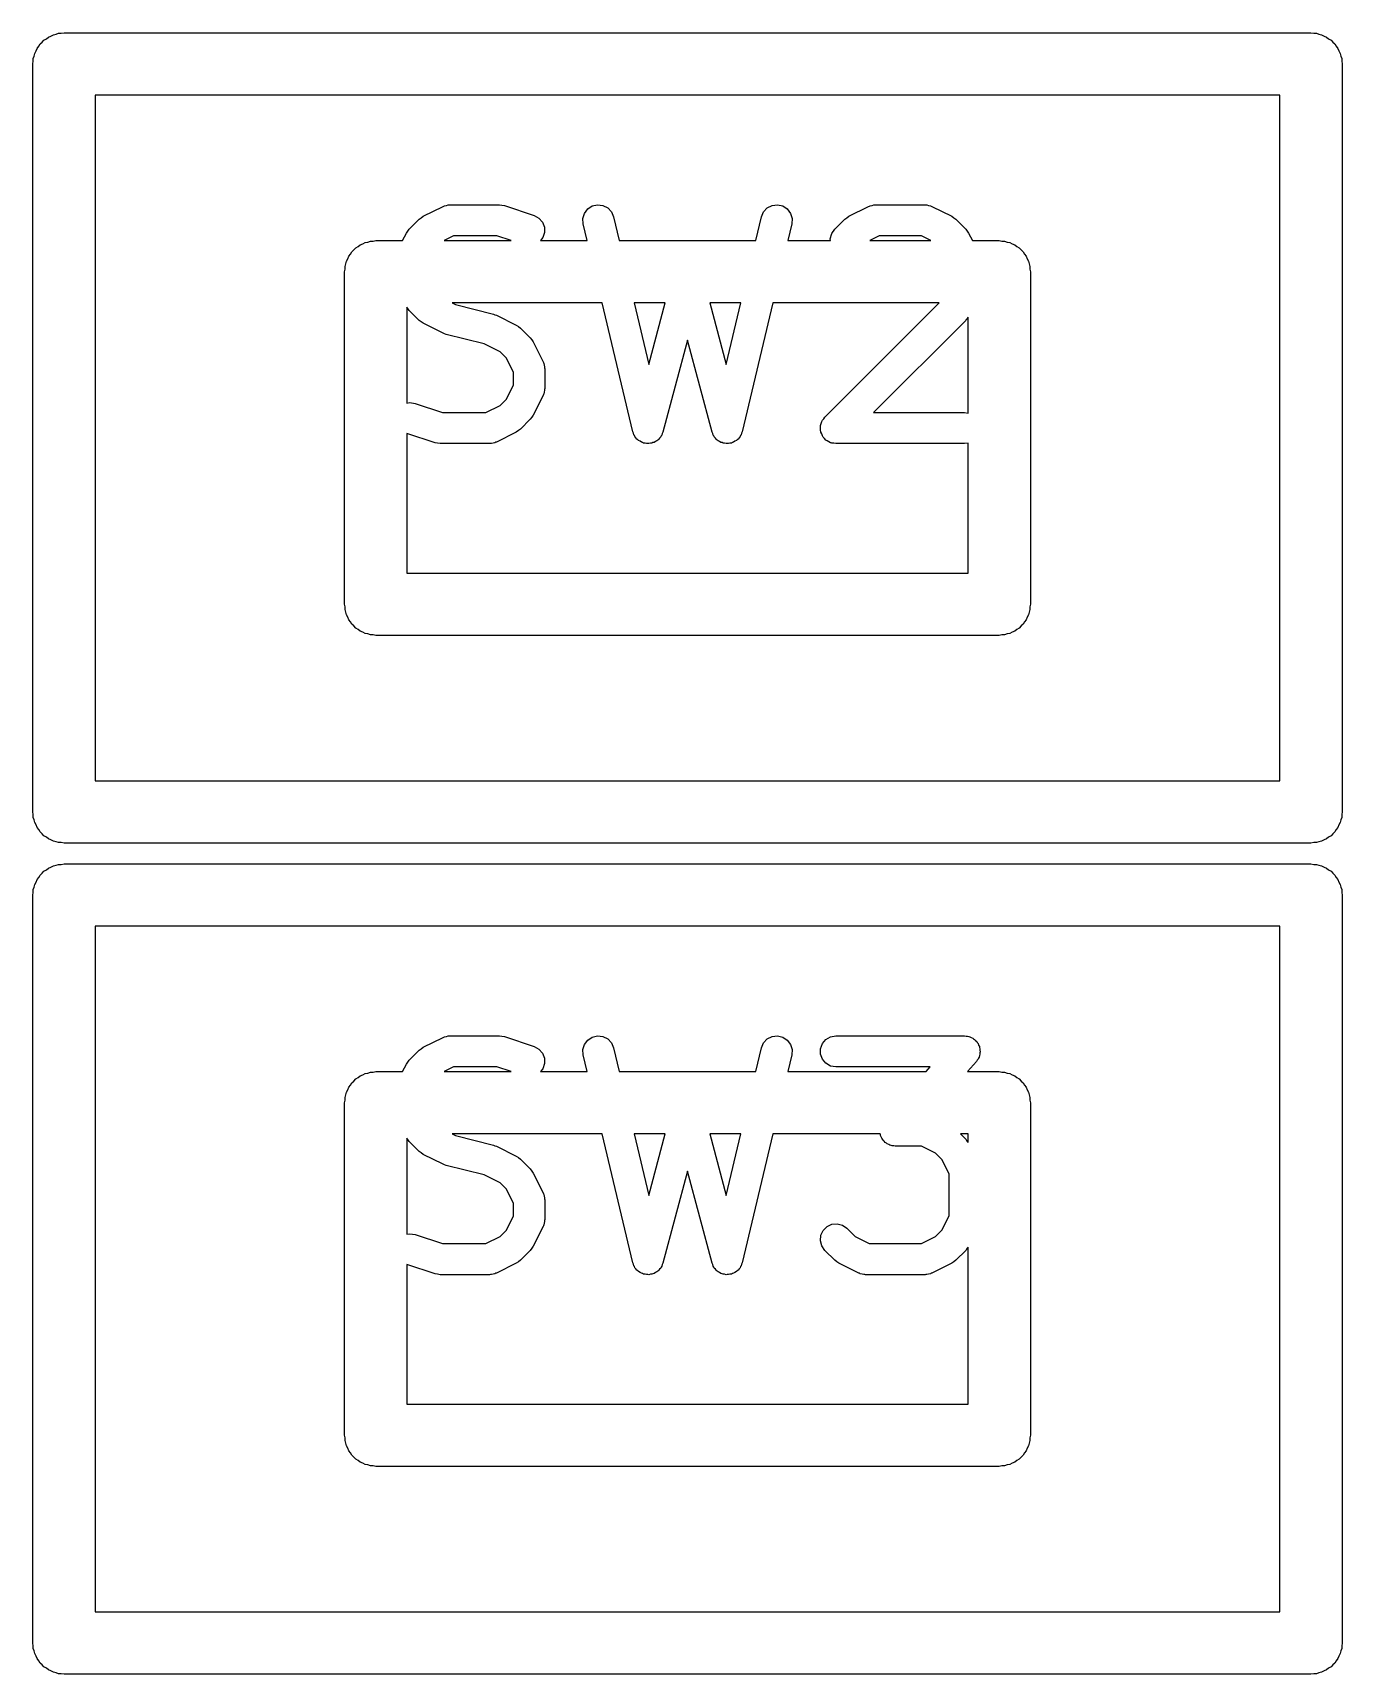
# Model space of a CAD drawing. Extents: x -2.2 to 89.1, y -78.6 to 9.2.
# Drawn here: x 1.35 to 7.65, y -50.95 to -43.05 of the extents above; entities that cross this region are included whole.
import ezdxf

# ---------------------------------------------------------------- set-up
doc = ezdxf.new("R2010")
doc.units = 0
doc.header["$MEASUREMENT"] = 0
doc.layers.add('BLACK', color=7, linetype='CONTINUOUS')

msp = doc.modelspace()

# ---------------------------------------------------------------- linework, layer by layer
at = {"layer": 'Black'}
for p, q in [((1.46162, -43.0568), (1.47395, -43.0523)), ((1.47395, -43.0523), (1.48707, -43.0523)), ((1.48707, -43.0523), (1.5, -43.05)), ((1.5, -43.05), (7.5, -43.05)), ((7.5, -43.05), (7.51293, -43.0523)), ((7.51293, -43.0523), (7.52605, -43.0523)), ((7.52605, -43.0523), (7.53838, -43.0568)), ((1.36561, -43.1373), (1.3701, -43.125)), ((1.3701, -43.125), (1.37853, -43.1149)), ((1.37853, -43.1149), (1.38509, -43.1036)), ((1.38509, -43.1036), (1.39515, -43.0951)), ((1.39515, -43.0951), (1.40358, -43.0851)), ((1.40358, -43.0851), (1.41495, -43.0785)), ((1.41495, -43.0785), (1.425, -43.0701)), ((1.425, -43.0701), (1.43733, -43.0656)), ((1.43733, -43.0656), (1.4487, -43.059)), ((1.4487, -43.059), (1.46162, -43.0568)), ((7.53838, -43.0568), (7.5513, -43.059)), ((7.5513, -43.059), (7.56267, -43.0656)), ((7.56267, -43.0656), (7.575, -43.0701)), ((7.575, -43.0701), (7.58505, -43.0785)), ((7.58505, -43.0785), (7.59642, -43.0851)), ((7.59642, -43.0851), (7.60485, -43.0951)), ((7.60485, -43.0951), (7.61491, -43.1036)), ((7.61491, -43.1036), (7.62147, -43.1149)), ((7.62147, -43.1149), (7.6299, -43.125)), ((7.6299, -43.125), (7.63439, -43.1373)), ((1.35, -43.2), (1.35228, -43.1871)), ((1.35, -46.8), (1.35, -43.2)), ((1.35228, -43.174), (1.35677, -43.1616)), ((1.35228, -43.1871), (1.35228, -43.174)), ((1.35677, -43.1616), (1.35905, -43.1487)), ((1.35905, -43.1487), (1.36561, -43.1373)), ((7.63439, -43.1373), (7.64095, -43.1487)), ((7.64095, -43.1487), (7.64323, -43.1616)), ((7.64323, -43.1616), (7.64772, -43.174)), ((7.64772, -43.174), (7.64772, -43.1871)), ((7.64772, -43.1871), (7.65, -43.2)), ((7.65, -43.2), (7.65, -46.8)), ((1.65, -43.35), (1.65, -46.65)), ((7.35, -43.35), (1.65, -43.35)), ((7.35, -46.65), (7.35, -43.35)), ((3.22836, -43.9329), (3.3236, -43.8853)), ((3.3236, -43.8853), (3.32775, -43.8841)), ((3.32775, -43.8841), (3.33149, -43.8819)), ((3.33149, -43.8819), (3.34015, -43.8804)), ((3.34015, -43.8804), (3.34857, -43.8779)), ((3.34857, -43.8779), (3.35288, -43.8781)), ((3.35288, -43.8781), (3.35714, -43.8774)), ((3.35714, -43.8774), (3.59524, -43.8774)), ((3.59524, -43.8774), (3.60708, -43.8795)), ((3.60708, -43.8795), (3.61896, -43.8812)), ((3.61896, -43.8812), (3.76181, -43.9288)), ((3.99693, -43.9438), (4.00437, -43.9188)), ((4.00437, -43.9188), (4.0199, -43.8979)), ((4.0199, -43.8979), (4.04165, -43.8835)), ((4.04165, -43.8835), (4.06699, -43.8775)), ((4.06699, -43.8775), (4.09286, -43.8805)), ((4.09286, -43.8805), (4.11615, -43.8922)), ((4.11615, -43.8922), (4.13405, -43.9111)), ((4.13405, -43.9111), (4.14439, -43.935)), ((4.85561, -43.935), (4.86595, -43.9111)), ((4.86595, -43.9111), (4.88385, -43.8922)), ((4.88385, -43.8922), (4.90714, -43.8805)), ((4.90714, -43.8805), (4.93301, -43.8775)), ((4.93301, -43.8775), (4.95835, -43.8835)), ((4.95835, -43.8835), (4.9801, -43.8979)), ((4.9801, -43.8979), (4.99563, -43.9188)), ((4.99563, -43.9188), (5.00307, -43.9438)), ((5.27598, -43.9329), (5.37122, -43.8853)), ((5.37122, -43.8853), (5.37536, -43.8841)), ((5.37536, -43.8841), (5.37911, -43.8819)), ((5.37911, -43.8819), (5.38777, -43.8804)), ((5.38777, -43.8804), (5.39619, -43.8779)), ((5.39619, -43.8779), (5.4005, -43.8781)), ((5.4005, -43.8781), (5.40476, -43.8774)), ((5.40476, -43.8774), (5.64286, -43.8774)), ((5.64286, -43.8774), (5.64712, -43.8781)), ((5.64712, -43.8781), (5.65143, -43.8779)), ((5.65143, -43.8779), (5.65985, -43.8804)), ((5.65985, -43.8804), (5.66851, -43.8819)), ((5.66851, -43.8819), (5.67226, -43.8841)), ((5.67226, -43.8841), (5.6764, -43.8853)), ((5.6764, -43.8853), (5.77164, -43.9329)), ((3.15437, -44.0044), (3.16125, -43.9946)), ((3.16125, -43.9946), (3.20887, -43.947)), ((3.20887, -43.947), (3.21871, -43.9401)), ((3.21871, -43.9401), (3.22836, -43.9329)), ((3.76181, -43.9288), (3.78472, -43.9413)), ((3.78472, -43.9413), (3.802, -43.9607)), ((3.802, -43.9607), (3.81157, -43.985)), ((3.81157, -43.985), (3.81228, -44.011)), ((3.99847, -43.9698), (3.99693, -43.9438)), ((4.01757, -44.05), (3.99847, -43.9698)), ((4.14439, -43.935), (4.17177, -44.05)), ((4.82823, -44.05), (4.85561, -43.935)), ((5.00153, -43.9698), (4.98243, -44.05)), ((5.00307, -43.9438), (5.00153, -43.9698)), ((5.19393, -44.0159), (5.20887, -43.9946)), ((5.20887, -43.9946), (5.25649, -43.947)), ((5.25649, -43.947), (5.26633, -43.9401)), ((5.26633, -43.9401), (5.27598, -43.9329)), ((5.77164, -43.9329), (5.7813, -43.9401)), ((5.7813, -43.9401), (5.79113, -43.947)), ((5.79113, -43.947), (5.83875, -43.9946)), ((5.83875, -43.9946), (5.84563, -44.0044)), ((2.90358, -44.0851), (2.91495, -44.0785)), ((2.91495, -44.0785), (2.925, -44.0701)), ((2.925, -44.0701), (2.93733, -44.0656)), ((2.93733, -44.0656), (2.9487, -44.059)), ((2.9487, -44.059), (2.96162, -44.0568)), ((2.96162, -44.0568), (2.97395, -44.0523)), ((2.97395, -44.0523), (2.98707, -44.0523)), ((2.98707, -44.0523), (3, -44.05)), ((3, -44.05), (3.12924, -44.05)), ((3.12924, -44.05), (3.1472, -44.0141)), ((3.1472, -44.0141), (3.15437, -44.0044)), ((3.37485, -44.0274), (3.32961, -44.05)), ((3.32961, -44.05), (3.65092, -44.05)), ((3.58307, -44.0274), (3.37485, -44.0274)), ((3.65092, -44.05), (3.58307, -44.0274)), ((3.80405, -44.0357), (3.79271, -44.05)), ((3.79271, -44.05), (4.01757, -44.05)), ((3.81228, -44.011), (3.80405, -44.0357)), ((4.17177, -44.05), (4.82823, -44.05)), ((4.98243, -44.05), (5.18797, -44.05)), ((5.18719, -44.0411), (5.19393, -44.0159)), ((5.18797, -44.05), (5.18719, -44.0411)), ((5.42247, -44.0274), (5.37723, -44.05)), ((5.37723, -44.05), (5.67039, -44.05)), ((5.62515, -44.0274), (5.42247, -44.0274)), ((5.67039, -44.05), (5.62515, -44.0274)), ((5.84563, -44.0044), (5.8528, -44.0141)), ((5.8528, -44.0141), (5.87076, -44.05)), ((5.87076, -44.05), (6, -44.05)), ((6, -44.05), (6.01293, -44.0523)), ((6.01293, -44.0523), (6.02605, -44.0523)), ((6.02605, -44.0523), (6.03838, -44.0568)), ((6.03838, -44.0568), (6.0513, -44.059)), ((6.0513, -44.059), (6.06267, -44.0656)), ((6.06267, -44.0656), (6.075, -44.0701)), ((6.075, -44.0701), (6.08505, -44.0785)), ((6.08505, -44.0785), (6.09642, -44.0851)), ((2.85677, -44.1616), (2.85905, -44.1487)), ((2.85905, -44.1487), (2.86561, -44.1373)), ((2.86561, -44.1373), (2.8701, -44.125)), ((2.8701, -44.125), (2.87853, -44.1149)), ((2.87853, -44.1149), (2.88509, -44.1036)), ((2.88509, -44.1036), (2.89515, -44.0951)), ((2.89515, -44.0951), (2.90358, -44.0851)), ((6.09642, -44.0851), (6.10485, -44.0951)), ((6.10485, -44.0951), (6.11491, -44.1036)), ((6.11491, -44.1036), (6.12147, -44.1149)), ((6.12147, -44.1149), (6.1299, -44.125)), ((6.1299, -44.125), (6.13439, -44.1373)), ((6.13439, -44.1373), (6.14095, -44.1487)), ((6.14095, -44.1487), (6.14323, -44.1616)), ((2.85, -44.2), (2.85228, -44.1871)), ((2.85, -45.8), (2.85, -44.2)), ((2.85228, -44.174), (2.85677, -44.1616)), ((2.85228, -44.1871), (2.85228, -44.174)), ((6.14323, -44.1616), (6.14772, -44.174)), ((6.14772, -44.174), (6.14772, -44.1871)), ((6.14772, -44.1871), (6.15, -44.2)), ((6.15, -44.2), (6.15, -45.8)), ((3.15437, -44.3765), (3.15, -44.3706)), ((3.15, -44.3706), (3.15, -44.8328)), ((3.16125, -44.3864), (3.15437, -44.3765)), ((3.20887, -44.434), (3.16125, -44.3864)), ((4.089, -44.35), (3.36771, -44.35)), ((3.36771, -44.35), (3.38332, -44.3578)), ((3.38332, -44.3578), (3.56581, -44.4034)), ((4.23656, -44.9698), (4.089, -44.35)), ((4.2432, -44.35), (4.31364, -44.6459)), ((4.39254, -44.35), (4.2432, -44.35)), ((4.31364, -44.6459), (4.39254, -44.35)), ((4.60746, -44.35), (4.68636, -44.6459)), ((4.7568, -44.35), (4.60746, -44.35)), ((4.68636, -44.6459), (4.7568, -44.35)), ((4.911, -44.35), (4.76344, -44.9698)), ((5.7106, -44.35), (4.911, -44.35)), ((5.16125, -44.8993), (5.7106, -44.35)), ((3.21871, -44.4409), (3.20887, -44.434)), ((3.22836, -44.448), (3.21871, -44.4409)), ((3.3236, -44.4957), (3.22836, -44.448)), ((3.56581, -44.4034), (3.5733, -44.4068)), ((3.5733, -44.4068), (3.58116, -44.4091)), ((3.58116, -44.4091), (3.6764, -44.4567)), ((3.6764, -44.4567), (3.68606, -44.4639)), ((3.68606, -44.4639), (3.69589, -44.4708)), ((3.69589, -44.4708), (3.74351, -44.5184)), ((5.83875, -44.434), (5.39535, -44.8774)), ((5.84123, -44.4304), (5.83875, -44.434)), ((5.84446, -44.4276), (5.84123, -44.4304)), ((5.84864, -44.4199), (5.84446, -44.4276)), ((5.85, -44.4179), (5.84864, -44.4199)), ((5.85, -44.8803), (5.85, -44.4179)), ((3.33146, -44.498), (3.3236, -44.4957)), ((3.33895, -44.5013), (3.33146, -44.498)), ((3.52144, -44.547), (3.33895, -44.5013)), ((3.59843, -44.5854), (3.52144, -44.547)), ((3.74351, -44.5184), (3.75039, -44.5282)), ((3.75039, -44.5282), (3.75756, -44.5379)), ((3.75756, -44.5379), (3.80518, -44.6331)), ((4.5, -44.5292), (4.38199, -44.9717)), ((4.61801, -44.9717), (4.5, -44.5292)), ((3.62884, -44.6159), (3.59843, -44.5854)), ((3.6631, -44.6844), (3.62884, -44.6159)), ((3.80518, -44.6331), (3.80641, -44.6373)), ((3.6631, -44.7442), (3.6631, -44.6844)), ((3.80641, -44.6373), (3.80857, -44.641)), ((3.80857, -44.641), (3.8101, -44.6497)), ((3.8101, -44.6497), (3.8126, -44.6581)), ((3.8126, -44.6581), (3.81234, -44.6624)), ((3.81234, -44.6624), (3.8131, -44.6667)), ((3.8131, -44.6667), (3.8131, -44.7619)), ((3.62884, -44.8127), (3.6631, -44.7442)), ((3.80641, -44.7913), (3.80518, -44.7954)), ((3.80857, -44.7876), (3.80641, -44.7913)), ((3.8101, -44.7789), (3.80857, -44.7876)), ((3.8126, -44.7705), (3.8101, -44.7789)), ((3.8131, -44.7619), (3.81234, -44.7662)), ((3.81234, -44.7662), (3.8126, -44.7705)), ((3.15, -44.8328), (3.16462, -44.8298)), ((3.16462, -44.8298), (3.19038, -44.8336)), ((3.19038, -44.8336), (3.32169, -44.8774)), ((3.52991, -44.8774), (3.59843, -44.8431)), ((3.59843, -44.8431), (3.62884, -44.8127)), ((3.80518, -44.7954), (3.75756, -44.8907)), ((3.32169, -44.8774), (3.52991, -44.8774)), ((3.74351, -44.9102), (3.69589, -44.9578)), ((3.75039, -44.9003), (3.74351, -44.9102)), ((3.75756, -44.8907), (3.75039, -44.9003)), ((5.13957, -44.9458), (5.14042, -44.9427)), ((5.14042, -44.9556), (5.13957, -44.9458)), ((5.14042, -44.9394), (5.14378, -44.9301)), ((5.14042, -44.9427), (5.14042, -44.9394)), ((5.14378, -44.9301), (5.14631, -44.9207)), ((5.14631, -44.9207), (5.1482, -44.918)), ((5.1482, -44.918), (5.14933, -44.9149)), ((5.14933, -44.9149), (5.15563, -44.9074)), ((5.15563, -44.9074), (5.16125, -44.8993)), ((5.39535, -44.8774), (5.83333, -44.8774)), ((5.83333, -44.8774), (5.85, -44.8803)), ((3.28581, -45.0235), (3.15, -44.9783)), ((3.15, -44.9783), (3.15, -45.65)), ((3.29769, -45.0253), (3.28581, -45.0235)), ((3.30952, -45.0274), (3.29769, -45.0253)), ((3.54762, -45.0274), (3.30952, -45.0274)), ((3.55188, -45.0266), (3.54762, -45.0274)), ((3.55619, -45.0269), (3.55188, -45.0266)), ((3.56461, -45.0244), (3.55619, -45.0269)), ((3.57327, -45.0229), (3.56461, -45.0244)), ((3.57702, -45.0207), (3.57327, -45.0229)), ((3.58116, -45.0195), (3.57702, -45.0207)), ((3.6764, -44.9718), (3.58116, -45.0195)), ((3.68606, -44.9647), (3.6764, -44.9718)), ((3.69589, -44.9578), (3.68606, -44.9647)), ((4.2396, -44.9768), (4.23656, -44.9698)), ((4.24159, -44.9842), (4.2396, -44.9768)), ((4.24473, -44.9886), (4.24159, -44.9842)), ((4.2469, -44.9937), (4.24473, -44.9886)), ((4.25216, -44.9992), (4.2469, -44.9937)), ((4.25655, -45.0055), (4.25216, -44.9992)), ((4.26104, -45.0086), (4.25655, -45.0055)), ((4.2648, -45.0126), (4.26104, -45.0086)), ((4.27163, -45.016), (4.2648, -45.0126)), ((4.27791, -45.0204), (4.27163, -45.016)), ((4.2832, -45.0218), (4.27791, -45.0204)), ((4.28809, -45.0243), (4.2832, -45.0218)), ((4.29569, -45.0251), (4.28809, -45.0243)), ((4.30308, -45.0271), (4.29569, -45.0251)), ((4.30853, -45.0266), (4.30308, -45.0271)), ((4.31396, -45.0272), (4.30853, -45.0266)), ((4.32141, -45.0255), (4.31396, -45.0272)), ((4.32902, -45.0248), (4.32141, -45.0255)), ((4.33397, -45.0225), (4.32902, -45.0248)), ((4.3393, -45.0212), (4.33397, -45.0225)), ((4.34569, -45.017), (4.3393, -45.0212)), ((4.35262, -45.0138), (4.34569, -45.017)), ((4.35648, -45.0099), (4.35262, -45.0138)), ((4.36105, -45.0069), (4.35648, -45.0099)), ((4.36561, -45.0007), (4.36105, -45.0069)), ((4.37101, -44.9953), (4.36561, -45.0007)), ((4.37332, -44.9904), (4.37101, -44.9953)), ((4.37658, -44.986), (4.37332, -44.9904)), ((4.37877, -44.9786), (4.37658, -44.986)), ((4.38199, -44.9717), (4.37877, -44.9786)), ((4.62123, -44.9786), (4.61801, -44.9717)), ((4.62342, -44.986), (4.62123, -44.9786)), ((4.62668, -44.9904), (4.62342, -44.986)), ((4.62899, -44.9953), (4.62668, -44.9904)), ((4.63439, -45.0007), (4.62899, -44.9953)), ((4.63895, -45.0069), (4.63439, -45.0007)), ((4.64352, -45.0099), (4.63895, -45.0069)), ((4.64739, -45.0138), (4.64352, -45.0099)), ((4.65431, -45.017), (4.64739, -45.0138)), ((4.6607, -45.0212), (4.65431, -45.017)), ((4.66602, -45.0225), (4.6607, -45.0212)), ((4.67098, -45.0248), (4.66602, -45.0225)), ((4.6786, -45.0255), (4.67098, -45.0248)), ((4.68604, -45.0272), (4.6786, -45.0255)), ((4.69147, -45.0266), (4.68604, -45.0272)), ((4.69692, -45.0271), (4.69147, -45.0266)), ((4.70432, -45.0251), (4.69692, -45.0271)), ((4.71191, -45.0243), (4.70432, -45.0251)), ((4.7168, -45.0218), (4.71191, -45.0243)), ((4.72209, -45.0204), (4.7168, -45.0218)), ((4.72837, -45.016), (4.72209, -45.0204)), ((4.7352, -45.0126), (4.72837, -45.016)), ((4.73895, -45.0086), (4.7352, -45.0126)), ((4.74345, -45.0055), (4.73895, -45.0086)), ((4.74784, -44.9992), (4.74345, -45.0055)), ((4.7531, -44.9937), (4.74784, -44.9992)), ((4.75527, -44.9886), (4.7531, -44.9937)), ((4.75841, -44.9842), (4.75527, -44.9886)), ((4.7604, -44.9768), (4.75841, -44.9842)), ((4.76344, -44.9698), (4.7604, -44.9768)), ((5.14042, -44.9654), (5.14042, -44.9556)), ((5.14155, -44.9685), (5.14042, -44.9654)), ((5.14184, -44.9718), (5.14155, -44.9685)), ((5.14598, -44.9807), (5.14184, -44.9718)), ((5.14933, -44.9899), (5.14598, -44.9807)), ((5.15145, -44.9924), (5.14933, -44.9899)), ((5.15285, -44.9954), (5.15145, -44.9924)), ((5.15978, -45.0023), (5.15285, -44.9954)), ((5.16608, -45.0098), (5.15978, -45.0023)), ((5.16893, -45.0115), (5.16608, -45.0098)), ((5.17127, -45.0138), (5.16893, -45.0115)), ((5.18015, -45.018), (5.17127, -45.0138)), ((5.18863, -45.0229), (5.18015, -45.018)), ((5.19188, -45.0234), (5.18863, -45.0229)), ((5.19487, -45.0248), (5.19188, -45.0234)), ((5.20464, -45.0257), (5.19487, -45.0248)), ((5.21429, -45.0274), (5.20464, -45.0257)), ((5.83333, -45.0274), (5.21429, -45.0274)), ((5.85, -45.0244), (5.83333, -45.0274)), ((5.85, -45.65), (5.85, -45.0244)), ((3.15, -45.65), (5.85, -45.65)), ((2.85228, -45.8129), (2.85, -45.8)), ((2.85228, -45.826), (2.85228, -45.8129)), ((6.15, -45.8), (6.14772, -45.8129)), ((6.14772, -45.8129), (6.14772, -45.826)), ((2.85677, -45.8384), (2.85228, -45.826)), ((2.85905, -45.8513), (2.85677, -45.8384)), ((2.86561, -45.8627), (2.85905, -45.8513)), ((2.8701, -45.875), (2.86561, -45.8627)), ((2.87853, -45.8851), (2.8701, -45.875)), ((2.88509, -45.8964), (2.87853, -45.8851)), ((2.89515, -45.9049), (2.88509, -45.8964)), ((6.11491, -45.8964), (6.10485, -45.9049)), ((6.12147, -45.8851), (6.11491, -45.8964)), ((6.1299, -45.875), (6.12147, -45.8851)), ((6.13439, -45.8627), (6.1299, -45.875)), ((6.14095, -45.8513), (6.13439, -45.8627)), ((6.14323, -45.8384), (6.14095, -45.8513)), ((6.14772, -45.826), (6.14323, -45.8384)), ((2.90358, -45.9149), (2.89515, -45.9049)), ((2.91495, -45.9215), (2.90358, -45.9149)), ((2.925, -45.9299), (2.91495, -45.9215)), ((2.93733, -45.9344), (2.925, -45.9299)), ((2.9487, -45.941), (2.93733, -45.9344)), ((2.96162, -45.9432), (2.9487, -45.941)), ((2.97395, -45.9477), (2.96162, -45.9432)), ((2.98707, -45.9477), (2.97395, -45.9477)), ((3, -45.95), (2.98707, -45.9477)), ((6, -45.95), (3, -45.95)), ((6.01293, -45.9477), (6, -45.95)), ((6.02605, -45.9477), (6.01293, -45.9477)), ((6.03838, -45.9432), (6.02605, -45.9477)), ((6.0513, -45.941), (6.03838, -45.9432)), ((6.06267, -45.9344), (6.0513, -45.941)), ((6.075, -45.9299), (6.06267, -45.9344)), ((6.08505, -45.9215), (6.075, -45.9299)), ((6.09642, -45.9149), (6.08505, -45.9215)), ((6.10485, -45.9049), (6.09642, -45.9149)), ((1.65, -46.65), (7.35, -46.65)), ((1.35228, -46.8129), (1.35, -46.8)), ((1.35228, -46.826), (1.35228, -46.8129)), ((1.35677, -46.8384), (1.35228, -46.826)), ((1.35905, -46.8513), (1.35677, -46.8384)), ((7.64323, -46.8384), (7.64095, -46.8513)), ((7.64772, -46.826), (7.64323, -46.8384)), ((7.65, -46.8), (7.64772, -46.8129)), ((7.64772, -46.8129), (7.64772, -46.826)), ((1.36561, -46.8627), (1.35905, -46.8513)), ((1.3701, -46.875), (1.36561, -46.8627)), ((1.37853, -46.8851), (1.3701, -46.875)), ((1.38509, -46.8964), (1.37853, -46.8851)), ((1.39515, -46.9049), (1.38509, -46.8964)), ((1.40358, -46.9149), (1.39515, -46.9049)), ((1.41495, -46.9215), (1.40358, -46.9149)), ((1.425, -46.9299), (1.41495, -46.9215)), ((7.58505, -46.9215), (7.575, -46.9299)), ((7.59642, -46.9149), (7.58505, -46.9215)), ((7.60485, -46.9049), (7.59642, -46.9149)), ((7.61491, -46.8964), (7.60485, -46.9049)), ((7.62147, -46.8851), (7.61491, -46.8964)), ((7.6299, -46.875), (7.62147, -46.8851)), ((7.63439, -46.8627), (7.6299, -46.875)), ((7.64095, -46.8513), (7.63439, -46.8627)), ((1.43733, -46.9344), (1.425, -46.9299)), ((1.4487, -46.941), (1.43733, -46.9344)), ((1.46162, -46.9432), (1.4487, -46.941)), ((1.47395, -46.9477), (1.46162, -46.9432)), ((1.48707, -46.9477), (1.47395, -46.9477)), ((1.5, -46.95), (1.48707, -46.9477)), ((7.5, -46.95), (1.5, -46.95)), ((7.51293, -46.9477), (7.5, -46.95)), ((7.52605, -46.9477), (7.51293, -46.9477)), ((7.53838, -46.9432), (7.52605, -46.9477)), ((7.5513, -46.941), (7.53838, -46.9432)), ((7.56267, -46.9344), (7.5513, -46.941)), ((7.575, -46.9299), (7.56267, -46.9344)), ((1.40358, -47.0851), (1.41495, -47.0785)), ((1.41495, -47.0785), (1.425, -47.0701)), ((1.425, -47.0701), (1.43733, -47.0656)), ((1.43733, -47.0656), (1.4487, -47.059)), ((1.4487, -47.059), (1.46162, -47.0568)), ((1.46162, -47.0568), (1.47395, -47.0523)), ((1.47395, -47.0523), (1.48707, -47.0523)), ((1.48707, -47.0523), (1.5, -47.05)), ((1.5, -47.05), (7.5, -47.05)), ((7.5, -47.05), (7.51293, -47.0523)), ((7.51293, -47.0523), (7.52605, -47.0523)), ((7.52605, -47.0523), (7.53838, -47.0568)), ((7.53838, -47.0568), (7.5513, -47.059)), ((7.5513, -47.059), (7.56267, -47.0656)), ((7.56267, -47.0656), (7.575, -47.0701)), ((7.575, -47.0701), (7.58505, -47.0785)), ((7.58505, -47.0785), (7.59642, -47.0851)), ((1.35228, -47.174), (1.35677, -47.1616)), ((1.35677, -47.1616), (1.35905, -47.1487)), ((1.35905, -47.1487), (1.36561, -47.1373)), ((1.36561, -47.1373), (1.3701, -47.125)), ((1.3701, -47.125), (1.37853, -47.1149)), ((1.37853, -47.1149), (1.38509, -47.1036)), ((1.38509, -47.1036), (1.39515, -47.0951)), ((1.39515, -47.0951), (1.40358, -47.0851)), ((7.59642, -47.0851), (7.60485, -47.0951)), ((7.60485, -47.0951), (7.61491, -47.1036)), ((7.61491, -47.1036), (7.62147, -47.1149)), ((7.62147, -47.1149), (7.6299, -47.125)), ((7.6299, -47.125), (7.63439, -47.1373)), ((7.63439, -47.1373), (7.64095, -47.1487)), ((7.64095, -47.1487), (7.64323, -47.1616)), ((7.64323, -47.1616), (7.64772, -47.174)), ((1.35, -47.2), (1.35228, -47.1871)), ((1.35, -50.8), (1.35, -47.2)), ((1.35228, -47.1871), (1.35228, -47.174)), ((7.64772, -47.174), (7.64772, -47.1871)), ((7.64772, -47.1871), (7.65, -47.2)), ((7.65, -47.2), (7.65, -50.8)), ((1.65, -47.35), (1.65, -50.65)), ((7.35, -47.35), (1.65, -47.35)), ((7.35, -50.65), (7.35, -47.35)), ((3.16125, -47.9946), (3.20887, -47.947)), ((3.20887, -47.947), (3.21871, -47.9401)), ((3.21871, -47.9401), (3.22836, -47.9329)), ((3.22836, -47.9329), (3.3236, -47.8853)), ((3.3236, -47.8853), (3.32775, -47.8841)), ((3.32775, -47.8841), (3.33149, -47.8819)), ((3.33149, -47.8819), (3.34015, -47.8804)), ((3.34015, -47.8804), (3.34857, -47.8779)), ((3.34857, -47.8779), (3.35288, -47.8781)), ((3.35288, -47.8781), (3.35714, -47.8774)), ((3.35714, -47.8774), (3.59524, -47.8774)), ((3.59524, -47.8774), (3.60708, -47.8795)), ((3.60708, -47.8795), (3.61896, -47.8812)), ((3.61896, -47.8812), (3.76181, -47.9288)), ((3.76181, -47.9288), (3.78472, -47.9413)), ((3.78472, -47.9413), (3.802, -47.9607)), ((3.99693, -47.9437), (4.00437, -47.9188)), ((3.99847, -47.9698), (3.99693, -47.9437)), ((4.00437, -47.9188), (4.0199, -47.8979)), ((4.0199, -47.8979), (4.04165, -47.8835)), ((4.04165, -47.8835), (4.06699, -47.8775)), ((4.06699, -47.8775), (4.09286, -47.8805)), ((4.09286, -47.8805), (4.11615, -47.8922)), ((4.11615, -47.8922), (4.13405, -47.9111)), ((4.13405, -47.9111), (4.14439, -47.935)), ((4.14439, -47.935), (4.17177, -48.05)), ((4.82823, -48.05), (4.85561, -47.935)), ((4.85561, -47.935), (4.86595, -47.9111)), ((4.86595, -47.9111), (4.88385, -47.8922)), ((4.88385, -47.8922), (4.90714, -47.8805)), ((4.90714, -47.8805), (4.93301, -47.8775)), ((4.93301, -47.8775), (4.95835, -47.8835)), ((4.95835, -47.8835), (4.9801, -47.8979)), ((4.9801, -47.8979), (4.99563, -47.9188)), ((4.99563, -47.9188), (5.00307, -47.9437)), ((5.00307, -47.9437), (5.00153, -47.9698)), ((5.14042, -47.9394), (5.14933, -47.9149)), ((5.14042, -47.9654), (5.14042, -47.9394)), ((5.14933, -47.9149), (5.16608, -47.8949)), ((5.16608, -47.8949), (5.18863, -47.8819)), ((5.18863, -47.8819), (5.21429, -47.8774)), ((5.21429, -47.8774), (5.83333, -47.8774)), ((5.83333, -47.8774), (5.84055, -47.8787)), ((5.84055, -47.8787), (5.84788, -47.8788)), ((5.84788, -47.8788), (5.85329, -47.8809)), ((5.85329, -47.8809), (5.85899, -47.8819)), ((5.85899, -47.8819), (5.86533, -47.8856)), ((5.86533, -47.8856), (5.87217, -47.8882)), ((5.87217, -47.8882), (5.87653, -47.892)), ((5.87653, -47.892), (5.88154, -47.8949)), ((5.88154, -47.8949), (5.88625, -47.9005)), ((5.88625, -47.9005), (5.89177, -47.9054)), ((5.89177, -47.9054), (5.89457, -47.9104)), ((5.89457, -47.9104), (5.89829, -47.9149)), ((5.89829, -47.9149), (5.90079, -47.9218)), ((5.90079, -47.9218), (5.90433, -47.9282)), ((5.90433, -47.9282), (5.90521, -47.9339)), ((5.90521, -47.9339), (5.90719, -47.9394)), ((5.90719, -47.9394), (5.90719, -47.9467)), ((5.90719, -47.9467), (5.90832, -47.9539)), ((3.12924, -48.05), (3.1472, -48.0141)), ((3.1472, -48.0141), (3.15437, -48.0044)), ((3.15437, -48.0044), (3.16125, -47.9946)), ((3.37485, -48.0274), (3.32961, -48.05)), ((3.58307, -48.0274), (3.37485, -48.0274)), ((3.65092, -48.05), (3.58307, -48.0274)), ((3.802, -47.9607), (3.81157, -47.985)), ((3.81228, -48.011), (3.80405, -48.0357)), ((3.81157, -47.985), (3.81228, -48.011)), ((4.01757, -48.05), (3.99847, -47.9698)), ((5.00153, -47.9698), (4.98243, -48.05)), ((5.14933, -47.9899), (5.14042, -47.9654)), ((5.16608, -48.0098), (5.14933, -47.9899)), ((5.18863, -48.0229), (5.16608, -48.0098)), ((5.21429, -48.0274), (5.18863, -48.0229)), ((5.66805, -48.0274), (5.21429, -48.0274)), ((5.64826, -48.05), (5.66805, -48.0274)), ((5.88978, -48.0018), (5.84757, -48.05)), ((5.89357, -47.9955), (5.88978, -48.0018)), ((5.89829, -47.9899), (5.89357, -47.9955)), ((5.90027, -47.9844), (5.89829, -47.9899)), ((5.90327, -47.9795), (5.90027, -47.9844)), ((5.90469, -47.9723), (5.90327, -47.9795)), ((5.90719, -47.9654), (5.90469, -47.9723)), ((5.90832, -47.9539), (5.90719, -47.9596)), ((5.90719, -47.9596), (5.90719, -47.9654)), ((2.87853, -48.1149), (2.88509, -48.1036)), ((2.88509, -48.1036), (2.89515, -48.0951)), ((2.89515, -48.0951), (2.90358, -48.0851)), ((2.90358, -48.0851), (2.91495, -48.0785)), ((2.91495, -48.0785), (2.925, -48.0701)), ((2.925, -48.0701), (2.93733, -48.0656)), ((2.93733, -48.0656), (2.9487, -48.059)), ((2.9487, -48.059), (2.96162, -48.0568)), ((2.96162, -48.0568), (2.97395, -48.0523)), ((2.97395, -48.0523), (2.98707, -48.0523)), ((2.98707, -48.0523), (3, -48.05)), ((3, -48.05), (3.12924, -48.05)), ((3.32961, -48.05), (3.65092, -48.05)), ((3.80405, -48.0357), (3.79271, -48.05)), ((3.79271, -48.05), (4.01757, -48.05)), ((4.17177, -48.05), (4.82823, -48.05)), ((4.98243, -48.05), (5.64826, -48.05)), ((5.84757, -48.05), (6, -48.05)), ((6, -48.05), (6.01293, -48.0523)), ((6.01293, -48.0523), (6.02605, -48.0523)), ((6.02605, -48.0523), (6.03838, -48.0568)), ((6.03838, -48.0568), (6.0513, -48.059)), ((6.0513, -48.059), (6.06267, -48.0656)), ((6.06267, -48.0656), (6.075, -48.0701)), ((6.075, -48.0701), (6.08505, -48.0785)), ((6.08505, -48.0785), (6.09642, -48.0851)), ((6.09642, -48.0851), (6.10485, -48.0951)), ((6.10485, -48.0951), (6.11491, -48.1036)), ((6.11491, -48.1036), (6.12147, -48.1149)), ((2.85, -48.2), (2.85228, -48.1871)), ((2.85228, -48.174), (2.85677, -48.1616)), ((2.85228, -48.1871), (2.85228, -48.174)), ((2.85677, -48.1616), (2.85905, -48.1487)), ((2.85905, -48.1487), (2.86561, -48.1373)), ((2.86561, -48.1373), (2.8701, -48.125)), ((2.8701, -48.125), (2.87853, -48.1149)), ((6.12147, -48.1149), (6.1299, -48.125)), ((6.1299, -48.125), (6.13439, -48.1373)), ((6.13439, -48.1373), (6.14095, -48.1487)), ((6.14095, -48.1487), (6.14323, -48.1616)), ((6.14323, -48.1616), (6.14772, -48.174)), ((6.14772, -48.174), (6.14772, -48.1871)), ((6.14772, -48.1871), (6.15, -48.2)), ((2.85, -49.8), (2.85, -48.2)), ((6.15, -48.2), (6.15, -49.8)), ((3.15437, -48.3765), (3.15, -48.3706)), ((3.15, -48.3706), (3.15, -48.8328)), ((3.16125, -48.3864), (3.15437, -48.3765)), ((3.20887, -48.434), (3.16125, -48.3864)), ((4.089, -48.35), (3.36771, -48.35)), ((3.36771, -48.35), (3.38332, -48.3578)), ((3.38332, -48.3578), (3.56581, -48.4034)), ((3.56581, -48.4034), (3.5733, -48.4068)), ((3.5733, -48.4068), (3.58116, -48.4091)), ((3.58116, -48.4091), (3.6764, -48.4567)), ((4.23656, -48.9698), (4.089, -48.35)), ((4.2432, -48.35), (4.31364, -48.6459)), ((4.39254, -48.35), (4.2432, -48.35)), ((4.31364, -48.6459), (4.39254, -48.35)), ((4.60746, -48.35), (4.68636, -48.6459)), ((4.7568, -48.35), (4.60746, -48.35)), ((4.68636, -48.6459), (4.7568, -48.35)), ((4.911, -48.35), (4.76344, -48.9698)), ((5.42746, -48.35), (4.911, -48.35)), ((5.42812, -48.3518), (5.42746, -48.35)), ((5.42901, -48.3575), (5.42812, -48.3518)), ((5.43254, -48.3639), (5.42901, -48.3575)), ((5.43505, -48.3708), (5.43254, -48.3639)), ((5.43877, -48.3753), (5.43505, -48.3708)), ((5.44156, -48.3803), (5.43877, -48.3753)), ((5.44708, -48.3852), (5.44156, -48.3803)), ((5.45179, -48.3908), (5.44708, -48.3852)), ((5.45681, -48.3937), (5.45179, -48.3908)), ((5.46116, -48.3975), (5.45681, -48.3937)), ((5.468, -48.4001), (5.46116, -48.3975)), ((5.47435, -48.4038), (5.468, -48.4001)), ((5.48005, -48.4048), (5.47435, -48.4038)), ((5.48545, -48.4069), (5.48005, -48.4048)), ((5.49278, -48.4071), (5.48545, -48.4069)), ((5.5, -48.4083), (5.49278, -48.4071)), ((5.62515, -48.4083), (5.5, -48.4083)), ((5.69367, -48.4426), (5.62515, -48.4083)), ((5.81321, -48.35), (5.83875, -48.3755)), ((5.85, -48.35), (5.81321, -48.35)), ((5.83875, -48.3755), (5.84563, -48.3854)), ((5.84563, -48.3854), (5.85, -48.3913)), ((5.85, -48.3913), (5.85, -48.35)), ((3.21871, -48.4409), (3.20887, -48.434)), ((3.22836, -48.448), (3.21871, -48.4409)), ((3.3236, -48.4957), (3.22836, -48.448)), ((3.33146, -48.498), (3.3236, -48.4957)), ((3.33895, -48.5013), (3.33146, -48.498)), ((3.52144, -48.547), (3.33895, -48.5013)), ((3.6764, -48.4567), (3.68606, -48.4639)), ((3.68606, -48.4639), (3.69589, -48.4708)), ((3.69589, -48.4708), (3.74351, -48.5184)), ((5.72408, -48.473), (5.69367, -48.4426)), ((5.75833, -48.5415), (5.72408, -48.473)), ((3.59843, -48.5854), (3.52144, -48.547)), ((3.74351, -48.5184), (3.75039, -48.5282)), ((3.75039, -48.5282), (3.75756, -48.5379)), ((3.75756, -48.5379), (3.80518, -48.6331)), ((4.5, -48.5292), (4.38199, -48.9717)), ((4.61801, -48.9717), (4.5, -48.5292)), ((5.75833, -48.7442), (5.75833, -48.5415)), ((3.62884, -48.6159), (3.59843, -48.5854)), ((3.6631, -48.6844), (3.62884, -48.6159)), ((3.80518, -48.6331), (3.80641, -48.6373)), ((3.80641, -48.6373), (3.80857, -48.641)), ((3.80857, -48.641), (3.8101, -48.6497)), ((3.8101, -48.6497), (3.8126, -48.6581)), ((3.8126, -48.6581), (3.81234, -48.6624)), ((3.81234, -48.6624), (3.8131, -48.6667)), ((3.6631, -48.7442), (3.6631, -48.6844)), ((3.8131, -48.6667), (3.8131, -48.7619)), ((3.59843, -48.8431), (3.62884, -48.8127)), ((3.62884, -48.8127), (3.6631, -48.7442)), ((3.80518, -48.7954), (3.75756, -48.8907)), ((3.80641, -48.7913), (3.80518, -48.7954)), ((3.80857, -48.7876), (3.80641, -48.7913)), ((3.8101, -48.7789), (3.80857, -48.7876)), ((3.8126, -48.7705), (3.8101, -48.7789)), ((3.8131, -48.7619), (3.81234, -48.7662)), ((3.81234, -48.7662), (3.8126, -48.7705)), ((5.14184, -48.8377), (5.15285, -48.8141)), ((5.15285, -48.8141), (5.17127, -48.7957)), ((5.17127, -48.7957), (5.19487, -48.7847)), ((5.19487, -48.7847), (5.22082, -48.7824)), ((5.22082, -48.7824), (5.24598, -48.7892)), ((5.24598, -48.7892), (5.26732, -48.8041)), ((5.26732, -48.8041), (5.30633, -48.8431)), ((5.69367, -48.8431), (5.72408, -48.8127)), ((5.72408, -48.8127), (5.75833, -48.7442)), ((3.15, -48.8328), (3.16462, -48.8298)), ((3.16462, -48.8298), (3.19038, -48.8336)), ((3.19038, -48.8336), (3.32169, -48.8774)), ((3.32169, -48.8774), (3.52991, -48.8774)), ((3.52991, -48.8774), (3.59843, -48.8431)), ((3.75039, -48.9003), (3.74351, -48.9102)), ((3.75756, -48.8907), (3.75039, -48.9003)), ((5.13957, -48.8637), (5.14184, -48.8377)), ((5.14631, -48.8888), (5.13957, -48.8637)), ((5.16125, -48.9102), (5.14631, -48.8888)), ((5.30633, -48.8431), (5.37485, -48.8774)), ((5.37485, -48.8774), (5.62515, -48.8774)), ((5.62515, -48.8774), (5.69367, -48.8431)), ((5.84563, -48.9003), (5.83875, -48.9102)), ((5.85, -48.8945), (5.84563, -48.9003)), ((5.85, -49.65), (5.85, -48.8945)), ((3.28581, -49.0235), (3.15, -48.9783)), ((3.15, -48.9783), (3.15, -49.65)), ((3.6764, -48.9718), (3.58116, -49.0195)), ((3.68606, -48.9647), (3.6764, -48.9718)), ((3.69589, -48.9578), (3.68606, -48.9647)), ((3.74351, -48.9102), (3.69589, -48.9578)), ((4.2396, -48.9768), (4.23656, -48.9698)), ((4.24159, -48.9842), (4.2396, -48.9768)), ((4.37877, -48.9786), (4.37658, -48.986)), ((4.38199, -48.9717), (4.37877, -48.9786)), ((4.62123, -48.9786), (4.61801, -48.9717)), ((4.62342, -48.986), (4.62123, -48.9786)), ((4.7604, -48.9768), (4.75841, -48.9842)), ((4.76344, -48.9698), (4.7604, -48.9768)), ((5.20887, -48.9578), (5.16125, -48.9102)), ((5.21871, -48.9647), (5.20887, -48.9578)), ((5.22836, -48.9718), (5.21871, -48.9647)), ((5.3236, -49.0195), (5.22836, -48.9718)), ((5.77164, -48.9718), (5.6764, -49.0195)), ((5.7813, -48.9647), (5.77164, -48.9718)), ((5.79113, -48.9578), (5.7813, -48.9647)), ((5.83875, -48.9102), (5.79113, -48.9578)), ((3.29769, -49.0253), (3.28581, -49.0235)), ((3.30952, -49.0274), (3.29769, -49.0253)), ((3.54762, -49.0274), (3.30952, -49.0274)), ((3.55188, -49.0266), (3.54762, -49.0274)), ((3.55619, -49.0269), (3.55188, -49.0266)), ((3.56461, -49.0244), (3.55619, -49.0269)), ((3.57327, -49.0229), (3.56461, -49.0244)), ((3.57702, -49.0207), (3.57327, -49.0229)), ((3.58116, -49.0195), (3.57702, -49.0207)), ((4.24473, -48.9886), (4.24159, -48.9842)), ((4.2469, -48.9937), (4.24473, -48.9886)), ((4.25216, -48.9992), (4.2469, -48.9937)), ((4.25655, -49.0055), (4.25216, -48.9992)), ((4.26104, -49.0086), (4.25655, -49.0055)), ((4.2648, -49.0126), (4.26104, -49.0086)), ((4.27163, -49.016), (4.2648, -49.0126)), ((4.27791, -49.0204), (4.27163, -49.016)), ((4.2832, -49.0218), (4.27791, -49.0204)), ((4.28809, -49.0243), (4.2832, -49.0218)), ((4.29569, -49.0251), (4.28809, -49.0243)), ((4.30308, -49.0271), (4.29569, -49.0251)), ((4.30853, -49.0266), (4.30308, -49.0271)), ((4.31396, -49.0272), (4.30853, -49.0266)), ((4.32141, -49.0255), (4.31396, -49.0272)), ((4.32902, -49.0248), (4.32141, -49.0255)), ((4.33397, -49.0225), (4.32902, -49.0248)), ((4.3393, -49.0212), (4.33397, -49.0225)), ((4.34569, -49.017), (4.3393, -49.0212)), ((4.35262, -49.0138), (4.34569, -49.017)), ((4.35648, -49.0099), (4.35262, -49.0138)), ((4.36105, -49.0069), (4.35648, -49.0099)), ((4.36561, -49.0007), (4.36105, -49.0069)), ((4.37101, -48.9953), (4.36561, -49.0007)), ((4.37332, -48.9904), (4.37101, -48.9953)), ((4.37658, -48.986), (4.37332, -48.9904)), ((4.62668, -48.9904), (4.62342, -48.986)), ((4.62899, -48.9953), (4.62668, -48.9904)), ((4.63439, -49.0007), (4.62899, -48.9953)), ((4.63895, -49.0069), (4.63439, -49.0007)), ((4.64352, -49.0099), (4.63895, -49.0069)), ((4.64739, -49.0138), (4.64352, -49.0099)), ((4.65431, -49.017), (4.64739, -49.0138)), ((4.6607, -49.0212), (4.65431, -49.017)), ((4.66602, -49.0225), (4.6607, -49.0212)), ((4.67098, -49.0248), (4.66602, -49.0225)), ((4.6786, -49.0255), (4.67098, -49.0248)), ((4.68604, -49.0272), (4.6786, -49.0255)), ((4.69147, -49.0266), (4.68604, -49.0272)), ((4.69692, -49.0271), (4.69147, -49.0266)), ((4.70432, -49.0251), (4.69692, -49.0271)), ((4.71191, -49.0243), (4.70432, -49.0251)), ((4.7168, -49.0218), (4.71191, -49.0243)), ((4.72209, -49.0204), (4.7168, -49.0218)), ((4.72837, -49.016), (4.72209, -49.0204)), ((4.7352, -49.0126), (4.72837, -49.016)), ((4.73895, -49.0086), (4.7352, -49.0126)), ((4.74345, -49.0055), (4.73895, -49.0086)), ((4.74784, -48.9992), (4.74345, -49.0055)), ((4.7531, -48.9937), (4.74784, -48.9992)), ((4.75527, -48.9886), (4.7531, -48.9937)), ((4.75841, -48.9842), (4.75527, -48.9886)), ((5.32775, -49.0207), (5.3236, -49.0195)), ((5.33149, -49.0229), (5.32775, -49.0207)), ((5.34015, -49.0244), (5.33149, -49.0229)), ((5.34857, -49.0269), (5.34015, -49.0244)), ((5.35288, -49.0266), (5.34857, -49.0269)), ((5.35714, -49.0274), (5.35288, -49.0266)), ((5.64286, -49.0274), (5.35714, -49.0274)), ((5.64712, -49.0266), (5.64286, -49.0274)), ((5.65143, -49.0269), (5.64712, -49.0266)), ((5.65985, -49.0244), (5.65143, -49.0269)), ((5.66851, -49.0229), (5.65985, -49.0244)), ((5.67226, -49.0207), (5.66851, -49.0229)), ((5.6764, -49.0195), (5.67226, -49.0207)), ((3.15, -49.65), (5.85, -49.65)), ((2.85228, -49.8129), (2.85, -49.8)), ((2.85228, -49.826), (2.85228, -49.8129)), ((2.85677, -49.8384), (2.85228, -49.826)), ((2.85905, -49.8513), (2.85677, -49.8384)), ((6.14323, -49.8384), (6.14095, -49.8513)), ((6.14772, -49.826), (6.14323, -49.8384)), ((6.15, -49.8), (6.14772, -49.8129)), ((6.14772, -49.8129), (6.14772, -49.826)), ((2.86561, -49.8627), (2.85905, -49.8513)), ((2.8701, -49.875), (2.86561, -49.8627)), ((2.87853, -49.8851), (2.8701, -49.875)), ((2.88509, -49.8964), (2.87853, -49.8851)), ((2.89515, -49.9049), (2.88509, -49.8964)), ((2.90358, -49.9149), (2.89515, -49.9049)), ((2.91495, -49.9215), (2.90358, -49.9149)), ((2.925, -49.9299), (2.91495, -49.9215)), ((6.08505, -49.9215), (6.075, -49.9299)), ((6.09642, -49.9149), (6.08505, -49.9215)), ((6.10485, -49.9049), (6.09642, -49.9149)), ((6.11491, -49.8964), (6.10485, -49.9049)), ((6.12147, -49.8851), (6.11491, -49.8964)), ((6.1299, -49.875), (6.12147, -49.8851)), ((6.13439, -49.8627), (6.1299, -49.875)), ((6.14095, -49.8513), (6.13439, -49.8627)), ((2.93733, -49.9344), (2.925, -49.9299)), ((2.9487, -49.941), (2.93733, -49.9344)), ((2.96162, -49.9432), (2.9487, -49.941)), ((2.97395, -49.9477), (2.96162, -49.9432)), ((2.98707, -49.9477), (2.97395, -49.9477)), ((3, -49.95), (2.98707, -49.9477)), ((6, -49.95), (3, -49.95)), ((6.01293, -49.9477), (6, -49.95)), ((6.02605, -49.9477), (6.01293, -49.9477)), ((6.03838, -49.9432), (6.02605, -49.9477)), ((6.0513, -49.941), (6.03838, -49.9432)), ((6.06267, -49.9344), (6.0513, -49.941)), ((6.075, -49.9299), (6.06267, -49.9344)), ((1.65, -50.65), (7.35, -50.65)), ((1.35228, -50.8129), (1.35, -50.8)), ((1.35228, -50.826), (1.35228, -50.8129)), ((1.35677, -50.8384), (1.35228, -50.826)), ((1.35905, -50.8513), (1.35677, -50.8384)), ((1.36561, -50.8627), (1.35905, -50.8513)), ((1.3701, -50.875), (1.36561, -50.8627)), ((1.37853, -50.8851), (1.3701, -50.875)), ((7.6299, -50.875), (7.62147, -50.8851)), ((7.63439, -50.8627), (7.6299, -50.875)), ((7.64095, -50.8513), (7.63439, -50.8627)), ((7.64323, -50.8384), (7.64095, -50.8513)), ((7.64772, -50.826), (7.64323, -50.8384)), ((7.65, -50.8), (7.64772, -50.8129)), ((7.64772, -50.8129), (7.64772, -50.826)), ((1.38509, -50.8964), (1.37853, -50.8851)), ((1.39515, -50.9049), (1.38509, -50.8964)), ((1.40358, -50.9149), (1.39515, -50.9049)), ((1.41495, -50.9215), (1.40358, -50.9149)), ((1.425, -50.9299), (1.41495, -50.9215)), ((1.43733, -50.9344), (1.425, -50.9299)), ((1.4487, -50.941), (1.43733, -50.9344)), ((1.46162, -50.9432), (1.4487, -50.941)), ((1.47395, -50.9477), (1.46162, -50.9432)), ((1.48707, -50.9477), (1.47395, -50.9477)), ((1.5, -50.95), (1.48707, -50.9477)), ((7.5, -50.95), (1.5, -50.95)), ((7.51293, -50.9477), (7.5, -50.95)), ((7.52605, -50.9477), (7.51293, -50.9477)), ((7.53838, -50.9432), (7.52605, -50.9477)), ((7.5513, -50.941), (7.53838, -50.9432)), ((7.56267, -50.9344), (7.5513, -50.941)), ((7.575, -50.9299), (7.56267, -50.9344)), ((7.58505, -50.9215), (7.575, -50.9299)), ((7.59642, -50.9149), (7.58505, -50.9215)), ((7.60485, -50.9049), (7.59642, -50.9149)), ((7.61491, -50.8964), (7.60485, -50.9049)), ((7.62147, -50.8851), (7.61491, -50.8964))]:
    msp.add_line(p, q, dxfattribs=at)

doc.saveas('drawing.dxf')
